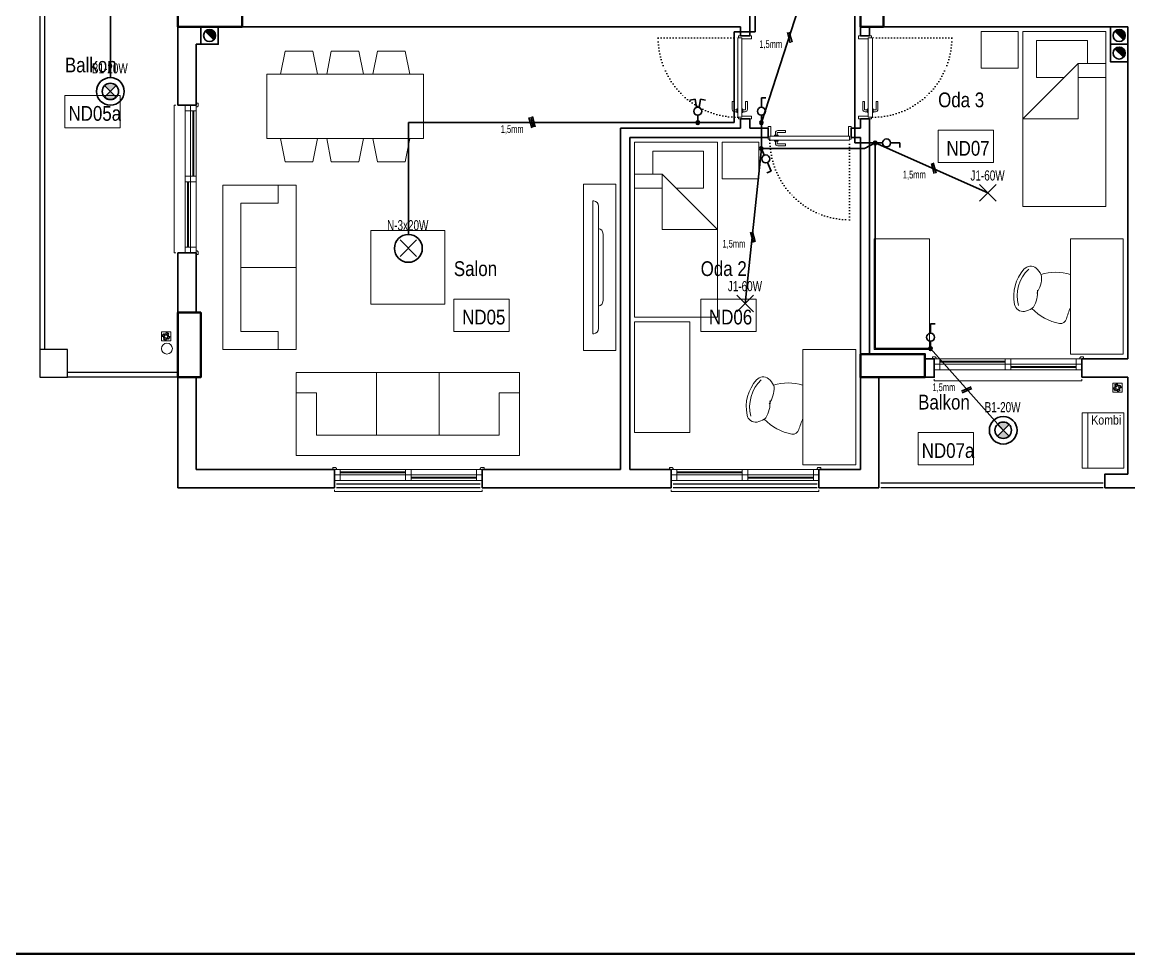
# Model space of a CAD drawing. Header units: millimetres. Extents: x 1852829 to 1882754, y -270850 to -231658.
# Drawn here: x 1860954 to 1862154, y -249346 to -248336 of the extents above; entities that cross this region are included whole.
import ezdxf
from ezdxf.enums import TextEntityAlignment as Align

# ---------------------------------------------------------------- set-up
doc = ezdxf.new("R2010")
doc.units = ezdxf.units.MM
for name, pattern in [('CONTINOUS', [0]), ('CONTINU', [0]), ('DASHED', [0.75, 0.5, -0.25]), ('izdüşüm arka', [3.174999999999999, 0, -3.174999999999999])]:
    doc.linetypes.add(name, pattern=pattern)
for name, color, linetype, lineweight in [('a_ba', 6, 'Continuous', 50), ('a_doğrama', 251, 'Continuous', 20), ('a_duvar', 251, 'Continuous', 35), ('a_görünüş', 32, 'Continuous', 25), ('a_görünüş_ince', 8, 'Continuous', 20), ('a_izdüşüm_arka', 251, 'izdüşüm arka', 30), ('a_not_mahal', 253, 'Continuous', 5), ('a_tefriş', 8, 'Continuous', 20), ('a_çerçeve_line', 7, 'Continuous', 50), ('Aydınlatma', 4, 'CONTINOUS', 35), ('Aydınlatma_', 3, 'Continuous', 40), ('m_yib', 65, 'Continuous', 20), ('Priz', 6, 'CONTINOUS', 40), ('Topraklama', 3, 'DASHED', 40)]:
    doc.layers.add(name, color=color, linetype=linetype, lineweight=lineweight)
doc.styles.add('Grupcad', font='arial.ttf', dxfattribs={"width": 0.7})
doc.styles.add('OL', font='tsimplex.shx', dxfattribs={"width": 0.8, "height": 12})
doc.styles.get("Standard").update_dxf_attribs({"font": 'ARIALN.TTF'})

# ---------------------------------------------------------------- blocks, each defined once
blk = doc.blocks.new('K2')
at = {"layer": 'a_doğrama', "color": 251, "linetype": 'Continuous'}
for p, q in [((-13.00000000162981, 88.09999999962747), (-13.00000000186265, 1.900000000372529)), ((-13.00000000162981, 88.09999999962747), (-8.500000001862645, 88.09999999962747)), ((-12.00000000162981, 90), (-12.00000000162981, 88.09999999962747)), ((-12.00000000162981, 90), (-10.00000000186265, 90)), ((-8.500000001862645, 88.09999999962747), (-8.500000001862645, 1.900000000372529)), ((-13.00000000186265, 1.900000000372529), (-8.500000001862645, 1.900000000372529)), ((-12.00000000186265, 0), (-12.00000000186265, 1.900000000372529)), ((-12.00000000186265, 0), (-10.00000000186265, 0))]:
    blk.add_line(p, q, dxfattribs=at)
for points in [[(-1.629814505577087e-09, 90.00000000005821), (1.999999998137355, 90), (1.999999998137355, 87), (-8.500000001862645, 87)], [(0, 0), (2, 0), (2, 3), (-8.500000001862645, 3)]]:
    blk.add_lwpolyline(points, dxfattribs=at)
at = {"layer": 'a_doğrama', "color": 251}
for points in [[(-14.00000000162981, 80.09999999962747), (-16.50000000162981, 80.09999999962747, 0.414213562373095), (-17.00000000162981, 79.59999999962747), (-17.00000000186265, 71.09999999962747), (-19.00000000186265, 71.09999999962747), (-19.00000000186265, 79.59999999962747)], [(-13.00000000162981, 83.09999999962747), (-13.50000000186265, 83.09999999962747, 0.4142135623730951), (-14.00000000186265, 82.59999999962747), (-14.00000000186265, 79.59999999962747, 0.414213562373095), (-13.50000000162981, 79.09999999968568), (-13.00000000162981, 79.09999999962747)], [(-8.500000001629815, 83.09999999962747), (-8.000000001629815, 83.09999999962747, -0.4142135623730951), (-7.500000001862645, 82.59999999962747), (-7.500000001862645, 79.59999999962747, -0.414213562373095), (-8.000000001629815, 79.09999999962747), (-8.500000001629815, 79.09999999962747)], [(-7.500000001862645, 80.09999999956926), (-5.000000001862645, 80.09999999962747, -0.414213562373095), (-4.500000001862645, 79.59999999962747), (-4.500000001862645, 71.09999999962747), (-2.500000001862645, 71.09999999962747), (-2.500000001629815, 79.59999999962747)]]:
    blk.add_lwpolyline(points, format="xyb", dxfattribs=at)
for points in [[(-16.50000000186265, 82.09999999962747), (-14.00000000162981, 82.09999999962747)], [(-5.000000001862645, 82.09999999962747), (-7.500000001862645, 82.09999999962747)]]:
    blk.add_lwpolyline(points, dxfattribs=at)
for centre, start, end in [((-16.50000000186265, 79.59999999962747), 90, 180), ((-5.000000001629815, 79.59999999962747), 0, 90)]:
    blk.add_arc(centre, 2.499999999999999, start, end, dxfattribs=at)
at = {"layer": 'a_izdüşüm_arka', "color": 251}
blk.add_lwpolyline([(-99.20006576180458, 1.900000000372529), (-13.00006576254964, 1.900000000372529)], dxfattribs=at)
blk.add_arc((-13.00006576254964, 1.900000000372529), 86.19999999925494, 89.99995624410063, 180, dxfattribs=at)
blk = doc.blocks.new('160p')
at = {"layer": 'a_doğrama', "color": 251}
for points in [[(-5.999925318639725, -6), (-5.999925318639725, 0), (-11.99992531863973, 0), (-11.99992531863973, -6)], [(7.46813602745533e-05, -6), (7.46813602745533e-05, 0), (-5.999925318639725, 0), (-5.999925318639725, -6)], [(-5.999925318639725, -83), (-5.999925318639725, -77), (-11.99992531863973, -77), (-11.99992531863973, -83)], [(7.46813602745533e-05, -83), (7.46813602745533e-05, -77), (-5.999925318639725, -77), (-5.999925318639725, -83)], [(-5.999925318639725, -160), (-5.999925318639725, -154), (-11.99992531863973, -154), (-11.99992531863973, -160)], [(7.46813602745533e-05, -160), (7.46813602745533e-05, -154), (-5.999925318639725, -154), (-5.999925318639725, -160)]]:
    blk.add_lwpolyline(points, close=True, dxfattribs=at)
for points in [[(2.000037341145799, -1.000074680894613), (2.00014936318621, 1.999925318174064), (0.0001493635354563594, 1.999999999068677), (0, -1.999999998137355), (1.000000001280569, -2.000037338584661), (2.000037341145799, -1.000074680894613)], [(-9.499925318639725, -6), (-9.499925318639725, -77)], [(-8.499925318639725, -6), (-8.499925318639725, -77)], [(-3.499925318639725, -83), (-3.499925318639725, -154)], [(-2.499925318639725, -83), (-2.499925318639725, -154)], [(2.000037341145799, -158.9999253191054), (2.00014936318621, -161.9999253181741), (0.0001493635354563594, -161.9999999990687), (0, -158.0000000018626), (1.000000001280569, -157.9999626614153), (2.000037341145799, -158.9999253191054)]]:
    blk.add_lwpolyline(points, dxfattribs=at)
at = {"layer": 'a_görünüş_ince', "color": 251}
for points in [[(-21.99992531829048, -160), (-23.99992531829048, -160), (-23.99992531805765, 0), (-21.99992531805765, 0)], [(-11.99992531863973, -77), (-11.99992531863973, -6)], [(-5.999925318639725, -77), (-5.999925318639725, -6)], [(-5.999925318639725, -77), (-5.999925318639725, -6)], [(7.46813602745533e-05, -77), (7.46813602745533e-05, -6)], [(-11.99992531863973, -154), (-11.99992531863973, -83)], [(-5.999925318639725, -154), (-5.999925318639725, -83)], [(-5.999925318639725, -154), (-5.999925318639725, -83)], [(7.46813602745533e-05, -154), (7.46813602745533e-05, -83)]]:
    blk.add_lwpolyline(points, dxfattribs=at)
blk = doc.blocks.new('baca_müstakil')
at = {"layer": 'a_duvar'}
h = blk.add_hatch(color=256, dxfattribs=at)
h.dxf.hatch_style = 1
h.paths.add_polyline_path([(4.903805922287575, -4.903805922287575, 0.198912367379658), (3, -9.5, 0.6681786379192994), (14.09619407771242, -14.09619407771242)])
blk.add_line((4.903805922287575, -4.903805922287575), (14.09619407771242, -14.09619407771242), dxfattribs=at)
blk.add_lwpolyline([(0, -19), (19, -19), (19, 0), (0, 0)], close=True, dxfattribs=at)
blk.add_circle((9.5, -9.5), 6.5, dxfattribs=at)
blk = doc.blocks.new('tefriş_koltuk_242x90')
at = {"layer": 'a_tefriş'}
for p, q in [((-34, -22), (-34, -90)), ((34, -22), (34, -90)), ((-99, -68), (-121, -68)), ((99, -68), (121, -68))]:
    blk.add_line(p, q, dxfattribs=at)
for points in [[(-121, -90), (-121, 0), (121, 0), (121, -90), (-121, -90)], [(-99, -68), (-99, -22), (99, -22), (99, -68)]]:
    blk.add_lwpolyline(points, dxfattribs=at)
blk = doc.blocks.new('tefriş_koltuk_202x90')
at = {"layer": 'a_tefriş'}
for p, q in [((0, -90), (0, -22)), ((-79, -68), (-101, -68)), ((79, -68), (101, -68))]:
    blk.add_line(p, q, dxfattribs=at)
for points in [[(101, -90), (101, 0), (-101, 0), (-101, -90), (101, -90)], [(79, -68), (79, -22), (-79, -22), (-79, -68)]]:
    blk.add_lwpolyline(points, dxfattribs=at)
blk = doc.blocks.new('tefirş_tv')
at = {"layer": 'a_tefriş'}
for points in [[(60, 4), (60, 5, 0.4142135623730951), (55, 10), (-55, 10, 0.4142135623730951), (-60, 5), (-60, 4)], [(35, 10), (35, 10, 0.4142135623730951), (30, 15), (-30, 15, 0.4142135623730951), (-35, 10), (-35, 10)]]:
    blk.add_lwpolyline(points, format="xyb", close=True, dxfattribs=at)
blk = doc.blocks.new('tefriş_yatak tek')
at = {"layer": 'a_tefriş'}
for points in [[(0, -0.4500000000007276), (-1.899999999994179, -0.4499999999825377), (-1.899999999994179, 0.4500000000152795), (7.276000000000001e-12, 0.4499999999970897)], [(-1.899999999994179, -0.4999999999818101), (-1.5, -0.4999999999818101), (-1.5, -0.8999999999832652), (-1.899999999994179, -0.8999999999832652)]]:
    blk.add_lwpolyline(points, close=True, dxfattribs=at)
for points in [[(-1.549999999995634, 0.4500000000080036), (-1.549999999995634, 0.1500000000087311), (-0.9499999999970896, -0.4499999999934517), (-0.9499999999970896, 0.1500000000087311), (-1.549999999995634, 0.1500000000087311)], [(-1.399999999994179, 0.4500000000080036), (-1.399999999994179, 0.1500000000087311)], [(-1.399999999994179, 7.276000000000001e-12), (-1.399999999994179, -0.2999999999919964), (-1.799999999995634, -0.2999999999847205), (-1.799999999995634, 0.2500000000181899), (-1.549999999995634, 0.250000000007276)]]:
    blk.add_lwpolyline(points, dxfattribs=at)
blk = doc.blocks.new('tefriş_sandalye')
at = {"layer": 'a_tefriş'}
blk.add_line((0, -17.97193204984069), (0, 17.97193204984069), dxfattribs=at)
at = {"layer": 'a_tefriş', "extrusion": (0, 0, -1)}
for centre, major_axis, ratio, start_param, end_param in [((48.74146834015846, 10.45292807649821), (12.99667295679291, -12.99667295679291), 0.9999999999988621, 2.778399601265729, 3.245117787393993), ((43.18287486303598, 17.30047719366848), (6.760212006542563, 6.760212006542566), 0.9999999999999275, 4.815914114188857, 6.347040341211097), ((16.00839138403535, -34.32217725366354), (38.67132311283241, 38.67132311283241), 0.9999999999999551, 5.200723096198017, 5.794059864019835), ((62.07704428676516, 15.11196062900126), (21.8230740851798, -21.8230740851798), 0.999999999999872, 1.757106745828231, 2.385974519517692), ((62.07704428676516, 15.11196062900126), (21.8230740851798, -21.8230740851798), 0.999999999999872, 1.757106745828231, 2.385974519517692), ((48.74146834015846, 10.45292807649821), (12.99667295678365, -12.99667295678364), 0.99999999999815, 2.6645371924789, 2.77839960126549), ((48.74146834015846, 10.45292807649821), (12.99667295678365, -12.99667295678364), 0.99999999999815, 2.6645371924789, 2.77839960126549), ((17.00272081233561, -5.732868962921202), (31.41721406745103, -31.41721406745102), 0.9999999999999692, -1.506941292763139, -0.5874538096300875), ((-153.9916390515864, -79.71366215869784), (117.3146754132853, -117.3146754132853), 0.9999999999995368, -1.166716425964234, -1.087708352891789), ((1.846952122636139, 18.52903357986361), (38.67132311283346, -38.67132311283346), 0.9999999999998272, -0.0344733324385442, 0.6019458158985436), ((52.58218097593635, -3.880806615576148), (12.99667295684863, -12.99667295684863), 0.999999999997, 1.410390603520463, 1.524253012306495), ((52.58218097593635, -3.880806615576148), (12.99667295684863, -12.99667295684863), 0.999999999997, 1.410390603520463, 1.524253012306495), ((52.58218097593635, -3.880806615576148), (12.99667295680965, 12.99667295680965), 0.9999999999994532, 2.514468744187543, 2.981186930314801), ((51.19207237288356, -12.59025484323501), (6.760212006539503, -6.760212006539497), 0.9999999999997768, -0.5874538096303814, 0.9436724173930268), ((11.13268793560564, -28.2164516877383), (4.992327757084597, -4.992327757084597), 0.9999999999999302, 0.6873686376137833, 2.053884300698129)]:
    blk.add_ellipse(centre, major_axis=major_axis, ratio=ratio, start_param=start_param, end_param=end_param, dxfattribs=at)
at = {"layer": 'a_tefriş', "extrusion": (0, 0, -0.9999999999999998)}
for centre, major_axis, ratio, start_param, end_param in [((16.91667054221034, -5.533280727453529), (28.83951581086084, 28.83951581086084), 0.9999999999999994, 6.265559887738812, 7.321948975697567), ((16.91667054221034, -5.533280727453529), (28.83951581086084, 28.83951581086084), 0.9999999999999994, 6.265559887738812, 7.321948975697567), ((66.46064479555935, -1.247859190218149), (21.82307408517871, -21.82307408517871), 0.9999999999999848, 1.802815685268583, 2.431683458958088), ((66.46064479555935, -1.247859190218149), (21.82307408517871, -21.82307408517871), 0.9999999999999848, 1.802815685268583, 2.431683458958088)]:
    blk.add_ellipse(centre, major_axis=major_axis, ratio=ratio, start_param=start_param, end_param=end_param, dxfattribs=at)
blk = doc.blocks.new('tefriş_süzgeç')
at = {"layer": 'a_tefriş'}
for p, q in [((4.999999999767168, 0), (-4.999999999767168, 0)), ((-4.999999999767168, 0), (-5.00000000023283, -9.999999999068676)), ((4.999999999767168, -9.999999999068676), (4.999999999767168, 0)), ((-5.00000000023283, -9.999999999068676), (4.999999999767168, -9.999999999068676)), ((-3.624374986393377, -5.061997667886316), (-4.124374985927715, -5.061997668817638)), ((-2.624374985927715, -5.061997667886316), (-3.124374985927715, -5.061997667886316)), ((-2.580978826852515, -7.580978826619684), (-2.934532216982915, -7.934532217681407)), ((-2.549553412196473, -2.511978339935012), (-2.898696066995398, -2.154068565527268)), ((-1.960721618304887, -3.338196313462503), (-2.30986427217249, -2.980286539986083)), ((-1.873872044263407, -6.873872044496237), (-2.227425434859469, -7.227425436489284)), ((-1.624374985927715, -5.061997667886316), (-2.124374985927715, -5.061997667886316)), ((-1.166765264002606, -6.166765264235437), (-1.52031865552999, -6.520318654365838)), ((-1.152982795378193, -3.943617439828813), (-1.502125448780134, -3.585707665421068)), ((-0.157720073460041, -2.526679446673369), (-0.157720073460041, -2.026679447604692)), ((-0.0619976662273985, -1.499620349357428), (-0.0619976662273985, -0.999620350288751)), ((-0.0619976681191474, -2.99962035100907), (-0.0619976685848087, -3.501690010540187)), ((-0.0619976681191474, -6.624374984763563), (-0.0619976676534861, -7.124374984763563)), ((-0.0619976676534861, -7.624374986626207), (-0.0619976681191474, -8.124374986626206)), ((-0.0619976685848087, -8.624374985694885), (-0.0619976681191474, -9.124374986626206)), ((1.042769928695634, -3.957230071537196), (1.396323318826034, -3.603676681406795)), ((1.056382559938356, -6.152982796542346), (1.4142923343461, -6.502125450409948)), ((1.500379648292437, -5.061997667886316), (2.000379649223759, -5.061997667886316)), ((1.749876709422096, -3.250123291276395), (2.103430098621174, -2.896569899283349)), ((1.772202108753845, -6.851268104277551), (2.130111884092912, -7.200410758145153)), ((2.456983491079881, -2.543016509152948), (2.810536880744621, -2.189463119022548)), ((2.488021658966317, -7.549553413875401), (2.8459314329084, -7.898696067743003)), ((2.500379649223759, -5.061997667886316), (3.000379648758098, -5.061997667886316)), ((3.500379649689422, -5.061997667886316), (4.000379649689422, -5.061997666954994))]:
    blk.add_line(p, q, dxfattribs=at)
for centre, radius, start, end in [((-0.0619976681191474, -5.061997667886316), 4.062377317597922, 134.2895954455946, 179.9999999466391), ((-0.0619976681191474, -5.061997667886316), 3.562377317597923, 134.2895954455946, 179.9999999466391), ((-0.0619976681191474, -5.061997667886316), 3.062377317597923, 179.9999999466391, 225.0000000094237), ((-0.0619976681191474, -5.061997667886316), 4.062377317597922, 225.0000000094237, 269.9999999733196), ((-0.0619976681191474, -5.061997667886316), 2.562377317597923, 179.9999999466391, 225.0000000094237), ((-0.0619976681191474, -5.061997667886316), 3.562377317597923, 225.0000000094237, 269.9999999733196), ((-0.3842644772885251, -4.420736038768153), 2.404751406819375, 84.59432072315609, 143.2015872092405), ((-0.0619976681191474, -5.061997667886316), 2.062377317597923, 134.2895954455946, 179.9999999466391), ((-0.1431039219996819, -4.967836399330735), 2.441200708543581, 90.34304790748254, 138.1212251299477), ((-0.0619976681191474, -5.061997667886316), 1.562377317597923, 134.2895954455946, 179.9999999466391), ((-0.0619976681191474, -5.061997667886316), 2.062377317597923, 225.0000000094237, 269.9999999733196), ((-0.0619976681191474, -5.061997667886316), 1.562377317597923, 225.0000000094237, 269.9999999733196), ((-0.0619976681191474, -5.061997667886316), 4.062377317597922, 45.00000000942374, 89.99999997331958), ((-0.0619976681191474, -5.061997667886316), 3.562377317597923, 45.00000000942374, 89.99999997331958), ((-0.0619976681191474, -5.061997667886316), 2.062377317597923, 45.00000000942374, 89.99999997331958), ((-0.0619976681191474, -5.061997667886316), 1.562377317597923, 45.00000000942374, 89.99999997331958), ((-0.0619976681191474, -5.061997667886316), 2.562377317597923, 269.9999999733196, 315.710404554327), ((-0.0619976681191474, -5.061997667886316), 3.062377317597923, 269.9999999733196, 315.710404554327), ((-0.0619976681191474, -5.061997667886316), 1.562377317597923, 314.2895954455946, 359.9999999466391), ((-0.0619976681191474, -5.061997667886316), 2.062377317597923, 314.2895954455946, 359.9999999466391), ((-0.0619976681191474, -5.061997667886316), 2.562377317597923, 359.9999999466391, 45.00000000942374), ((-0.0619976681191474, -5.061997667886316), 3.062377317597923, 359.9999999466391, 45.00000000942374), ((-0.0619976681191474, -5.061997667886316), 3.562377317597923, 314.2895954455946, 359.9999999466391), ((-0.0619976681191474, -5.061997667886316), 4.062377317597922, 314.2895954455946, 359.9999999466391)]:
    blk.add_arc(centre, radius, start, end, dxfattribs=at)
blk = doc.blocks.new('kombi')
at = {"layer": 'a_tefriş', "lineweight": 20}
for p, q in [((-4.751340766903013, 59.99999982936424), (40.24865918117575, 60.0021619629988)), ((-4.748457922134548, -1.013686414808035e-07), (-4.751340766903013, 59.99999982936424)), ((1.251542070880532, 0.0002881831023842096), (1.248659226112068, 60.00028811386437)), ((40.24865918117575, 60.0021619629988), (40.25154202594422, 0.002162032265914604)), ((69.24875934096053, 60.0019962839142), (69.24587649595924, 0.001996353181311861)), ((114.2487592888065, 59.99983415027964), (69.24875934096053, 60.0019962839142)), ((108.2458764510229, 0.0001225040468852967), (108.2487592957914, 60.00012243477977)), ((114.245876444038, -0.0001657804532442242), (114.2487592888065, 59.99983415027964)), ((40.25154202594422, 0.002162032265914604), (-4.748457922134548, -1.013686414808035e-07)), ((69.24587649595924, 0.001996353181311861), (114.245876444038, -0.0001657804532442242))]:
    blk.add_line(p, q, dxfattribs=at)
at = {"layer": 'a_not_mahal'}
for p in [(5.042008734541014, 47.32219275448006), (73.18532747216523, 47.32202707542456)]:
    blk.add_text('Kombi', height=10, dxfattribs=at).set_placement(p)
blk = doc.blocks.new('J1-20W')
at = {"layer": 'Aydınlatma', "color": 1, "linetype": 'CONTINU'}
for p, q in [((9, 9), (-9, -9)), ((-9, 9), (9, -9))]:
    blk.add_line(p, q, dxfattribs=at)
at = {"layer": 'Aydınlatma', "linetype": 'CONTINU', "style": 'Grupcad', "width": 0.7, "flags": 8}
blk.add_attdef('J1-20W', text='', height=11, dxfattribs=at).set_placement((0, 18.74764386721654), align=Align.MIDDLE_CENTER)
blk = doc.blocks.new('N-3x20W')
at = {"layer": 'Aydınlatma', "color": 6, "linetype": 'CONTINU'}
for p, q in [((9, 9), (-9, -9)), ((-9, 9), (9, -9))]:
    blk.add_line(p, q, dxfattribs=at)
at = {"layer": 'Aydınlatma', "linetype": 'CONTINU'}
blk.add_circle((0, -0.3079431056394242), 15.11081903452493, dxfattribs=at)
at = {"layer": 'Aydınlatma', "linetype": 'CONTINU', "style": 'Grupcad', "width": 0.7, "flags": 8}
blk.add_attdef('N-3X20W', text='', height=11, dxfattribs=at).set_placement((0, 24.80287592888635), align=Align.MIDDLE_CENTER)
blk = doc.blocks.new('B1-20W')
at = {"layer": 'Aydınlatma', "linetype": 'CONTINU'}
h = blk.add_hatch(color=1, dxfattribs=at)
edge = h.paths.add_edge_path()
edge.add_arc((-1.164153218269348e-10, 1.891748979687691e-10), 8.90954544273853, 44.99999999941044, 135.0000000005896)
edge.add_line((-6.300000000046566, 6.299999999959255), (6.300000000046566, -6.30000000007567))
edge.add_arc((-1.164153218269348e-10, -1.891748979687691e-10), 8.90954544273853, 224.9999999994104, 315.0000000005896, ccw=False)
edge.add_line((-6.299999999930151, -6.299999999959255), (6.299999999930151, 6.299999999959255))
at = {"layer": 'Aydınlatma', "color": 1, "linetype": 'CONTINU'}
for p, q in [((-6.300000000046566, 6.299999999959255), (6.300000000046566, -6.30000000007567)), ((6.299999999930151, 6.299999999959255), (-6.299999999930151, -6.299999999959255))]:
    blk.add_line(p, q, dxfattribs=at)
at = {"layer": 'Aydınlatma', "color": 4, "linetype": 'CONTINU'}
blk.add_circle((-2.91038304567337e-11, -2.91038304567337e-11), 15, dxfattribs=at)
at = {"layer": 'Aydınlatma', "color": 1, "linetype": 'CONTINU'}
blk.add_circle((0, -2.91038304567337e-11), 8.909545442950497, dxfattribs=at)
for centre, start, end in [((-1.164153218269348e-10, 1.891748979687691e-10), 44.99999999928148, 135.0000000007185), ((-1.164153218269348e-10, -1.891748979687691e-10), 224.9999999992815, 315.0000000007185)]:
    blk.add_arc(centre, 8.90954544273853, start, end, dxfattribs=at)
at = {"layer": 'Aydınlatma', "linetype": 'CONTINU', "style": 'Grupcad', "width": 0.7, "flags": 8}
blk.add_attdef('B1-20W', text='', height=11, dxfattribs=at).set_placement((-2.91038304567337e-11, 24.9999999999709), align=Align.MIDDLE_CENTER)
blk = doc.blocks.new('KOMUTATOR ANAHTAR')
at = {"layer": 'Aydınlatma', "color": 6, "linetype": 'CONTINU'}
for p, q in [((-2.876584113124409, 17.46272058073373), (-8.55538248429366, 16.51159817440202)), ((-1.361482364300173, 8.416611178297899), (-2.876584113124409, 17.46272058073373)), ((1.361482364300173, 8.416611178297899), (2.876584113124409, 17.46272058073373)), ((2.876584113124409, 17.46272058073373), (8.55538248429366, 16.51159817440202))]:
    blk.add_line(p, q, dxfattribs=at)
blk.add_circle((0, 4.318423200005782), 4.318423200000162, dxfattribs=at)
blk = doc.blocks.new('NORMAL ANAHTAR')
at = {"layer": 'Aydınlatma', "color": 6, "linetype": 'CONTINU'}
for p, q in [((0, 18.75986064848257), (-4.863207719157799, 18.75986064848257)), ((0, 8.636846400011564), (0, 18.75986064848257))]:
    blk.add_line(p, q, dxfattribs=at)
blk.add_circle((0, 4.31842319999123), 4.318423200000162, dxfattribs=at)
blk = doc.blocks.new('BUAT (Enerji)')
at = {"layer": 'Priz', "linetype": 'CONTINU'}
h = blk.add_hatch(color=256, dxfattribs=at)
edge = h.paths.add_edge_path()
edge.add_arc((0, 0), 1.75, 0, 360)
blk.add_circle((0, 0), 1.75, dxfattribs=at)

msp = doc.modelspace()

# ---------------------------------------------------------------- linework, layer by layer
at = {"layer": 'a_ba', "color": 253}
for points in [[(1861862.7101567, -248341.2790660121), (1861887.7101567, -248341.2790660121), (1861887.7101567, -248271.2790660121), (1861862.7101567, -248271.2790660121)], [(1861122.710147536, -248316.2790660121), (1861122.710147536, -248341.2790660121), (1861192.710147536, -248341.2790660121), (1861192.710147536, -248316.2790660121)], [(1861122.71014586, -248721.2790664028), (1861147.71014586, -248721.2790664028), (1861147.71014586, -248651.2790664028), (1861122.71014586, -248651.2790664028)], [(1861862.710156701, -248696.2790651181), (1861862.710156701, -248721.2790651181), (1861932.710156701, -248721.2790651181), (1861932.710156701, -248696.2790651181)]]:
    msp.add_lwpolyline(points, close=True, dxfattribs=at)
at = {"layer": 'a_duvar'}
for p, q in [((1861742.710156701, -248211.2790660209), (1861742.710156701, -248351.2790660119)), ((1861122.710147536, -248251.2790660121), (1861122.710147536, -248426.2790662074)), ((1861862.7101567, -248256.2790668962), (1861862.7101567, -248351.2790660121)), ((1861142.71015413, -248341.2790660121), (1861732.710156701, -248341.2790660121)), ((1861732.710156701, -248341.2790660121), (1861732.710156701, -248351.2792049945)), ((1861872.710156701, -248341.2790660121), (1862152.7101567, -248341.2790660121)), ((1861872.710156701, -248351.2792049948), (1861872.710156701, -248341.2790660121)), ((1862152.7101567, -248341.2790660121), (1862152.7101567, -248701.2790662356)), ((1861142.710153737, -248426.2790662074), (1861142.710153704, -248360.2790660157)), ((1861732.710156701, -248441.2792050033), (1861732.710156701, -248451.2790660121)), ((1861742.710156701, -248441.2790660206), (1861742.710156701, -248451.2790660121)), ((1861862.7101567, -248441.2790660208), (1861862.7101567, -248451.2790660121)), ((1861872.710156701, -248696.2790651181), (1861872.710156701, -248441.2792050035)), ((1861732.710156701, -248451.2790660121), (1861602.710156701, -248451.2790660121)), ((1861602.710156701, -248451.2790660121), (1861602.710156701, -248821.2790660121)), ((1861612.710156701, -248461.2790660121), (1861762.710017709, -248461.2790660121)), ((1861612.710156701, -248821.2790660121), (1861612.710156701, -248461.2790660121)), ((1861762.710156691, -248451.2790660121), (1861742.710156701, -248451.2790660121)), ((1861862.7101567, -248451.2790660121), (1861852.7101567, -248451.2790660121)), ((1861852.7101567, -248461.2790660121), (1861862.7101567, -248461.2790660121)), ((1861862.710156701, -248461.279066012), (1861862.710156701, -248821.2790660121)), ((1861122.710147536, -248586.2790662074), (1861122.710147536, -248701.279066012)), ((1861142.710153969, -248651.2790664028), (1861142.710153907, -248586.2790662074)), ((1862152.7101567, -248701.2790662356), (1862102.7101567, -248701.2790662356)), ((1861122.71015413, -248721.2790660121), (1861122.71015413, -248841.2790660121)), ((1861142.71015413, -248821.2790660121), (1861142.710154035, -248721.2790664028)), ((1861882.710156701, -248841.2790659987), (1861882.710156701, -248721.2790660121)), ((1861882.7101567, -248721.2790651181), (1861932.710156701, -248721.2790651181)), ((1862102.7101567, -248721.2790651181), (1862152.7101567, -248721.2790651181)), ((1862152.7101567, -248721.2790651181), (1862152.7101567, -248826.2790659987)), ((1861292.710154484, -248821.2790658916), (1861142.710154237, -248821.2790658916)), ((1861602.710156701, -248821.2790658916), (1861452.710154484, -248821.2790658916)), ((1861657.710156701, -248821.2790658916), (1861612.710156701, -248821.2790658916)), ((1861862.7101567, -248821.2790658916), (1861817.710156701, -248821.2790658916)), ((1861122.71015413, -248841.2790659987), (1861292.710154484, -248841.2790659987)), ((1861452.710154484, -248841.2790659987), (1861657.710156701, -248841.2790659987)), ((1861817.710156701, -248841.2790659987), (1861882.7101567, -248841.2790659987)), ((1862197.710156701, -248841.2790659987), (1862127.710156701, -248841.2790659987))]:
    msp.add_line(p, q, dxfattribs=at)
for points in [[(1861732.710156701, -248351.2792049945), (1861742.710156701, -248351.2790660119)], [(1861862.710156701, -248351.2790660121), (1861872.710156701, -248351.2792049948)], [(1861147.710152454, -248360.2790660121), (1861142.710153704, -248360.2790660157)], [(1861122.71014586, -248426.2790662074), (1861142.71014586, -248426.2790662074)], [(1861732.710156701, -248441.2792050033), (1861742.711407544, -248441.2790660032)], [(1861862.710156701, -248441.2790660208), (1861872.708905857, -248441.2792049861)], [(1861762.710156691, -248451.2790660121), (1861762.710017726, -248461.2778151689)], [(1861852.7101567, -248451.2790660121), (1861852.7101567, -248461.2790660121)], [(1861122.71014586, -248586.2790662074), (1861142.71014586, -248586.2790662074)], [(1861932.7101567, -248721.2790651181), (1861942.7101567, -248721.2790651181), (1861942.7101567, -248701.2790651181), (1861932.7101567, -248701.2790651181)], [(1862102.7101567, -248721.2790651181), (1862102.7101567, -248701.2790662356)], [(1861292.710154484, -248841.2790659986), (1861292.710154484, -248821.2790659986)], [(1861452.710154484, -248841.2790659986), (1861452.710154484, -248821.2790659986)], [(1861657.710156701, -248821.2790658916), (1861657.710156701, -248841.2790659987)], [(1861817.710156701, -248821.2790658916), (1861817.710156701, -248841.2790659987)], [(1862127.710156701, -248841.2790659987), (1862127.710156701, -248826.2790659987), (1862152.710156701, -248826.2790659987)]]:
    msp.add_lwpolyline(points, dxfattribs=at)
at = {"layer": 'a_görünüş', "color": 251}
for points in [[(1860973.169644984, -248131.279066012), (1860973.169644984, -248691.2790660121)], [(1860978.169644984, -248131.279066012), (1860978.169644984, -248691.2790660121)], [(1861122.71015413, -248716.2790660121), (1861003.169644983, -248716.2790660121)], [(1861122.71015413, -248721.2790660121), (1861003.169644983, -248721.2790660121)], [(1861450.710154484, -248837.2790659975), (1861294.716328482, -248837.2790724264)], [(1861450.710154484, -248841.2790659986), (1861294.716328482, -248841.2790725088)], [(1861815.710156701, -248837.2790659975), (1861659.716330699, -248837.2790724265)], [(1861815.710156701, -248841.2790659987), (1861659.716330699, -248841.2790725089)], [(1862125.710156701, -248836.2790659986), (1861884.7101567, -248836.2790659986)], [(1862125.710156701, -248841.2790659986), (1861884.7101567, -248841.2790659986)]]:
    msp.add_lwpolyline(points, dxfattribs=at)
msp.add_lwpolyline([(1860973.169644983, -248721.2790660121), (1861003.169644983, -248721.2790660121), (1861003.169644983, -248691.2790660121), (1860973.169644983, -248691.2790660121)], close=True, dxfattribs=at)
at = {"layer": 'a_not_mahal'}
for points in [[(1861060.421414641, -248415.7274943595), (1861000.421414641, -248415.7274943595), (1861000.421414641, -248450.7274943595), (1861060.421414641, -248450.7274943595)], [(1862006.962105053, -248453.5660292653), (1861946.962105053, -248453.5660292653), (1861946.962105053, -248488.5660292653), (1862006.962105053, -248488.5660292653)], [(1861482.020385093, -248636.5680439513), (1861422.020385093, -248636.5680439513), (1861422.020385093, -248671.5680439513), (1861482.020385093, -248671.5680439513)], [(1861749.576461919, -248636.5680439513), (1861689.576461919, -248636.5680439513), (1861689.576461919, -248671.5680439513), (1861749.576461919, -248671.5680439513)], [(1861985.298849222, -248781.2847558771), (1861925.298849222, -248781.2847558771), (1861925.298849222, -248816.2847558771), (1861985.298849222, -248816.2847558771)]]:
    msp.add_lwpolyline(points, close=True, dxfattribs=at)
at = {"layer": 'a_tefriş'}
for points in [[(1861274.161601461, -248392.5885555246), (1861269.161601461, -248367.5885555246), (1861239.161601461, -248367.5885555246), (1861234.161601461, -248392.5885555246)], [(1861324.161601461, -248392.5885555246), (1861319.161601461, -248367.5885555246), (1861289.161601461, -248367.5885555246), (1861284.161601461, -248392.5885555246)], [(1861374.161601461, -248392.5885555246), (1861369.161601461, -248367.5885555246), (1861339.161601461, -248367.5885555246), (1861334.161601461, -248392.5885555246)], [(1861274.161601461, -248462.5885555246), (1861269.161601461, -248487.5885555246), (1861239.161601461, -248487.5885555246), (1861234.161601461, -248462.5885555246)], [(1861324.161601461, -248462.5885555246), (1861319.161601461, -248487.5885555246), (1861289.161601461, -248487.5885555246), (1861284.161601461, -248462.5885555246)], [(1861374.161601461, -248462.5885555246), (1861369.161601461, -248487.5885555246), (1861339.161601461, -248487.5885555246), (1861334.161601461, -248462.5885555246)]]:
    msp.add_lwpolyline(points, dxfattribs=at)
for points in [[(1861219.161601461, -248462.5885555246), (1861389.161601461, -248462.5885555246), (1861389.161601461, -248392.5885555246), (1861219.161601461, -248392.5885555246)], [(1861562.708295782, -248692.1388965663), (1861597.708295782, -248692.1388965663), (1861597.712671522, -248512.1388965663), (1861562.712671522, -248512.1388965663)], [(1861332.145690226, -248642.1352082149), (1861412.145690226, -248642.1352082149), (1861412.149075515, -248562.135207946), (1861332.149075515, -248562.135207946)], [(1861937.710156702, -248571.2790660115), (1861877.710156702, -248571.2790660115), (1861877.710156702, -248691.2790660115), (1861937.710156702, -248691.2790660115)], [(1862090.366899723, -248696.2790658223), (1862147.710156702, -248696.2790658223), (1862147.710156703, -248571.2724004258), (1862090.366899723, -248571.2724004258)], [(1861617.710156704, -248661.2790660123), (1861677.710156704, -248661.2790660123), (1861677.710156704, -248781.2790660123), (1861617.710156704, -248781.2790660123)], [(1861800.366921546, -248816.2790660122), (1861857.710178525, -248816.2790660122), (1861857.710178526, -248691.2724006156), (1861800.366921546, -248691.2724006156)]]:
    msp.add_lwpolyline(points, close=True, dxfattribs=at)
at = {"layer": 'a_çerçeve_line'}
msp.add_lwpolyline([(1872123.904255825, -249346.4948289079), (1872123.904255825, -246346.4948289079), (1853005.390146533, -246346.4948289079), (1853005.390146533, -249346.4948289079)], close=True, dxfattribs=at)
at = {"layer": 'Aydınlatma'}
for p, q in [((1861856.709926129, -248467.2787218319), (1861856.709926129, -248140.2793208847)), ((1861049.741721811, -248396.4025750724), (1861049.741721811, -248188.3271627073)), ((1861748.709926129, -248240.3456591342), (1861748.709926129, -248346.7667364678)), ((1861755.352799004, -248445.2793196384), (1861802.709926129, -248298.7793196384)), ((1861725.966659727, -248445.2793196384), (1861725.966659727, -248346.7667364677)), ((1861725.966659727, -248346.7667364677), (1861748.709926129, -248346.7667364678)), ((1861686.39089107, -248445.2793196384), (1861372.709930711, -248445.2793196384)), ((1861372.709930711, -248566.4764436493), (1861372.709930711, -248445.2793196384)), ((1861686.39089107, -248445.2793196384), (1861725.966659727, -248445.2793196384)), ((1861755.352799004, -248473.2686232041), (1861755.352799004, -248445.2793196384)), ((1861737.709926129, -248641.2793195781), (1861755.352799004, -248473.2686232041)), ((1861866.989370149, -248473.279746048), (1861755.352799004, -248473.2686232041)), ((1861878.708675285, -248467.2809136643), (1861856.709926129, -248467.2787218319)), ((1861878.708675285, -248467.2809136643), (1861866.989370149, -248473.279746048)), ((1861878.708675285, -248690.2793187443), (1861878.708675285, -248467.2809136643)), ((1861878.708675285, -248467.2809136643), (1862000.709926129, -248521.2793191914)), ((1861938.70992613, -248690.2793187443), (1861878.708675285, -248690.2793187443)), ((1861938.70992613, -248690.2793187443), (1862017.50851978, -248778.7468953201))]:
    msp.add_line(p, q, dxfattribs=at)
at = {"layer": 'Aydınlatma', "color": 3}
for p, q in [((1861783.599702236, -248347.607432344), (1861786.697196425, -248358.6046032545)), ((1861785.524796844, -248347.0652047646), (1861788.622291033, -248358.0623756751)), ((1861503.367267661, -248439.7807341831), (1861506.46476185, -248450.7779050936)), ((1861505.292362269, -248439.2385066037), (1861508.389856458, -248450.2356775142)), ((1861507.217456878, -248438.6962790243), (1861510.314951067, -248449.6934499348)), ((1861939.741427596, -248489.4812342449), (1861942.838921785, -248500.4784051553)), ((1861941.666522205, -248488.9390066654), (1861944.764016394, -248499.9361775759)), ((1861743.693229642, -248564.0540331169), (1861746.790723831, -248575.0512040274)), ((1861745.61832425, -248563.5118055375), (1861748.715818439, -248574.508976448)), ((1861982.682283686, -248731.6338587465), (1861972.313224898, -248736.4312390889)), ((1861983.522082495, -248733.4490000526), (1861973.153023707, -248738.2463803949))]:
    msp.add_line(p, q, dxfattribs=at)
at = {"layer": 'Aydınlatma', "color": 6}
for p, q in [((1861686.39089107, -248437.2793196384), (1861686.39089107, -248445.2793196384)), ((1861755.352799004, -248437.2793196384), (1861755.352799004, -248445.2793196384)), ((1861758.477082994, -248480.6333262436), (1861755.353349378, -248473.2683898353)), ((1861886.708675285, -248467.2809136643), (1861878.708675285, -248467.2809136643)), ((1861938.70992613, -248682.2793187443), (1861938.70992613, -248690.2793187443))]:
    msp.add_line(p, q, dxfattribs=at)
at = {"layer": 'm_yib'}
msp.add_circle((1861110.985936038, -248690.2057747764), 5.917362598526119, dxfattribs=at)

# ---------------------------------------------------------------- block references
at = {"layer": 'a_duvar', "xscale": -1}
for name, p, rotation in [('baca_müstakil', (1861147.710152454, -248341.2790660121), 90), ('baca_müstakil', (1862133.7101567, -248341.2790660117), 90), ('baca_müstakil', (1862133.7101567, -248360.2790660121), 90), ('160p', (1861142.710079056, -248586.2790537374), 180), ('160p', (1862102.710156701, -248701.2791397999), 270), ('160p', (1861452.710154484, -248821.279140573), 270), ('160p', (1861817.710156701, -248821.279140573), 270)]:
    msp.add_blockref(name, p, dxfattribs=dict(at, rotation=rotation))
at = {"layer": 'a_duvar'}
msp.add_blockref('kombi', (1862107.937831403, -248819.9312729486), dxfattribs=at)
msp.add_blockref('kombi', (1862107.937831403, -248819.9312729486), dxfattribs=at)
at = {"layer": 'a_izdüşüm_arka', "ltscale": 5, "xscale": -1, "rotation": 180.0007963121094}
msp.add_blockref('K2', (1861742.710156702, -248351.2790660119), dxfattribs=at)
at = {"layer": 'a_izdüşüm_arka', "ltscale": 5}
for p, rotation in [((1861862.7101567, -248351.2790660121), 179.9992036878906), ((1861852.7101567, -248451.2790660121), 89.9992036878906)]:
    msp.add_blockref('K2', p, dxfattribs=dict(at, rotation=rotation))
at = {"layer": 'a_tefriş', "zscale": 100}
for p, xscale, yscale, rotation in [((1862083.7101567, -248536.2790660115), 100, 100, 270), ((1861662.710156704, -248656.2790660115), -100.0000000000011, 100.0000000000011, 90)]:
    msp.add_blockref('tefriş_yatak tek', p, dxfattribs=dict(at, xscale=xscale, yscale=yscale, rotation=rotation))
at = {"layer": 'a_tefriş', "lineweight": -3, "extrusion": (-1.396941186328875e-31, 2.241813849475929e-16, -1), "xscale": 0.8823529411764706, "yscale": 0.8823529411764706, "zscale": -0.8823529411764706, "rotation": 270}
msp.add_blockref('tefriş_koltuk_202x90', (-1861171.737700733, -248602.1355112779), dxfattribs=at)
at = {"layer": 'a_tefriş', "extrusion": (0, 0, -1), "xscale": 1.2, "rotation": 89.99999833220615}
msp.add_blockref('tefirş_tv', (-1861568.712671525, -248602.1393663), dxfattribs=at)
at = {"layer": 'a_tefriş', "xscale": -1}
for p in [(1862090.366899723, -248627.8104846814), (1861800.366921546, -248747.8104848712)]:
    msp.add_blockref('tefriş_sandalye', p, dxfattribs=at)
at = {"layer": 'a_tefriş'}
msp.add_blockref('tefriş_süzgeç', (1861110.088944276, -248671.9702696232), dxfattribs=at)
at = {"layer": 'a_tefriş', "rotation": 180}
msp.add_blockref('tefriş_koltuk_242x90', (1861372.149465439, -248806.2790658916), dxfattribs=at)
at = {"layer": 'a_tefriş', "xscale": -1, "rotation": 270}
msp.add_blockref('tefriş_süzgeç', (1862146.27861357, -248732.6082684888), dxfattribs=at)
at = {"layer": 'Aydınlatma', "linetype": 'CONTINU', "xscale": -1}
for name, p in [('KOMUTATOR ANAHTAR', (1861686.39089107, -248437.2793196384)), ('NORMAL ANAHTAR', (1861755.352799004, -248437.2793196384)), ('NORMAL ANAHTAR', (1861938.70992613, -248682.2793187443))]:
    msp.add_blockref(name, p, dxfattribs=at)
for p, rotation in [((1861886.708675285, -248467.2809136643), 270.0000000000001), ((1861758.477082994, -248480.6333262436), 202.9835420757324)]:
    msp.add_blockref('NORMAL ANAHTAR', p, dxfattribs=dict(at, rotation=rotation))
at = {"layer": 'Aydınlatma', "linetype": 'CONTINU'}
ref = msp.add_blockref('N-3x20W', (1861372.709930711, -248581.2793195781), dxfattribs=dict(at, xscale=-1))
ref.add_attrib('N-3X20W', 'N-3x20W', dxfattribs={"layer": 'Aydınlatma_', "color": 4, "linetype": 'Continuous', "height": 11, "style": 'Grupcad', "width": 0.7}).set_placement((1861372.011363181, -248556.4764436492), align=Align.MIDDLE_CENTER)
at = {"layer": 'Priz', "color": 4, "linetype": 'CONTINU', "xscale": -1}
for p in [(1861686.39089107, -248445.2793196384), (1861755.352799004, -248445.2793196384), (1861755.352799004, -248473.2686232041), (1861878.708675285, -248467.2809136643), (1861938.70992613, -248690.2793187443)]:
    msp.add_blockref('BUAT (Enerji)', p, dxfattribs=at)
at = {"layer": 'Topraklama'}
ref = msp.add_blockref('B1-20W', (1861049.741721811, -248411.4025750724), dxfattribs=dict(at, xscale=-1))
ref.add_attrib('B1-20W', 'B1-20W', dxfattribs={"layer": 'Aydınlatma', "linetype": 'CONTINU', "height": 11, "style": 'Grupcad', "width": 0.7, "flags": 8}).set_placement((1861049.074668605, -248386.4025750724), align=Align.MIDDLE_CENTER)
ref = msp.add_blockref('J1-20W', (1862000.709926129, -248521.2793191914), dxfattribs=dict(at, xscale=-1))
ref.add_attrib('J1-20W', 'J1-60W', dxfattribs={"layer": 'Aydınlatma', "linetype": 'CONTINU', "height": 11, "style": 'Grupcad', "width": 0.7, "flags": 8}).set_placement((1862000.541849731, -248502.5316753241), align=Align.MIDDLE_CENTER)
ref = msp.add_blockref('J1-20W', (1861737.709926129, -248641.2793195781), dxfattribs=dict(at, xscale=-1))
ref.add_attrib('J1-20W', 'J1-60W', dxfattribs={"layer": 'Aydınlatma', "linetype": 'CONTINU', "height": 11, "style": 'Grupcad', "width": 0.7, "flags": 8}).set_placement((1861737.541849731, -248622.5316757109), align=Align.MIDDLE_CENTER)
ref = msp.add_blockref('B1-20W', (1862017.50851978, -248778.7468953203), dxfattribs=dict(at, xscale=-1))
ref.add_attrib('B1-20W', 'B1-20W', dxfattribs={"layer": 'Aydınlatma', "linetype": 'CONTINU', "height": 11, "style": 'Grupcad', "width": 0.7, "flags": 8}).set_placement((1862016.841466574, -248753.7468953203), align=Align.MIDDLE_CENTER)

# ---------------------------------------------------------------- texts
at = {"layer": 'a_not_mahal'}
for s, p in [('Balkon', (1861000.421414641, -248390.7274943597)), ('Oda 3', (1861946.962105053, -248428.5660292655)), ('Salon', (1861422.020385093, -248611.5680439515)), ('Oda 2', (1861689.576461919, -248611.5680439515)), ('Balkon', (1861925.298849222, -248756.2847558773))]:
    msp.add_text(s, height=16, dxfattribs=at).set_placement(p)
for s, p in [('ND05a', (1861032.845518719, -248443.2274945234)), ('ND07', (1861979.386209132, -248481.0660294292)), ('ND05', (1861454.444489171, -248664.0680441152)), ('ND06', (1861722.000565997, -248664.0680441152)), ('ND07a', (1861957.722953301, -248808.784756041))]:
    msp.add_text(s, height=16, rotation=359.9999974912192, dxfattribs=at).set_placement(p, align=Align.CENTER)
at = {"layer": 'Priz', "color": 3, "linetype": 'CONTINU', "style": 'OL', "width": 0.7}
for p in [(1861753.079645537, -248364.277741504), (1861472.847210962, -248456.4510433431), (1861908.75092544, -248505.7800659725), (1861713.173172943, -248580.7243422769), (1861940.746691848, -248736.3557591269)]:
    msp.add_text('1,5mm', height=8.4, dxfattribs=at).set_placement(p)

doc.saveas('drawing.dxf')
